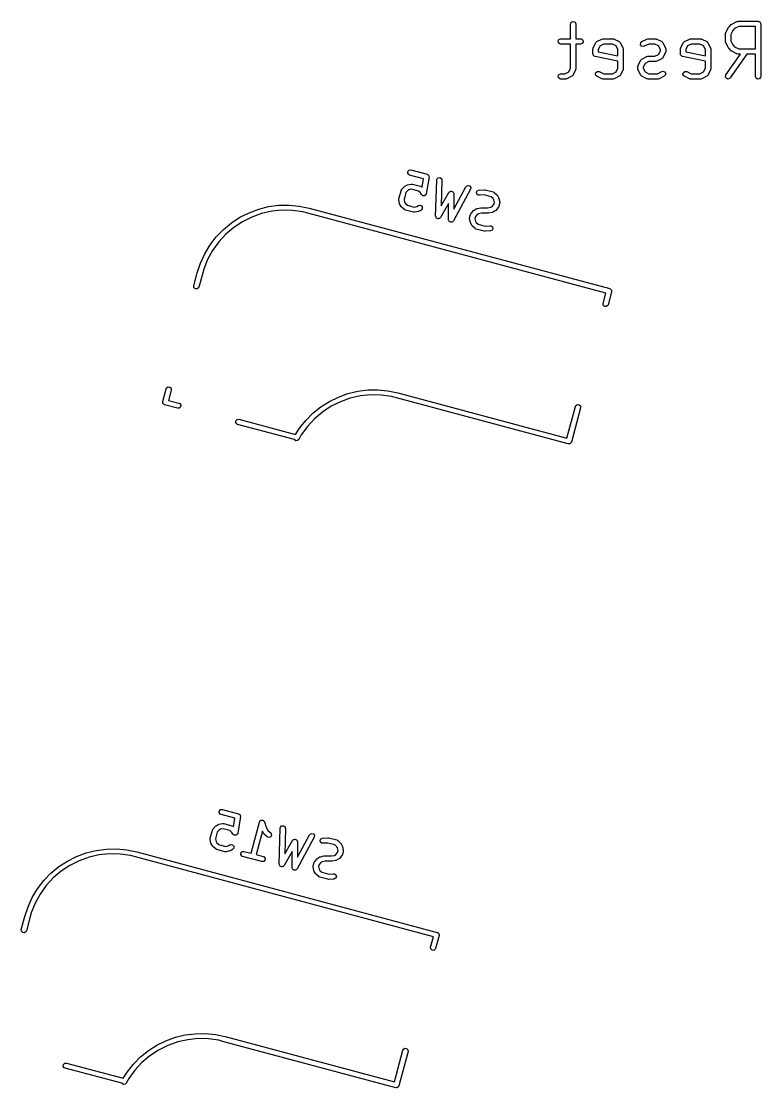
# Model space of a CAD drawing. Extents: x 46 to 264, y -122 to -26.
# Drawn here: x 127.94 to 149.07, y -70.63 to -40.15 of the extents above; entities that cross this region are included whole.
import ezdxf

# ---------------------------------------------------------------- set-up
doc = ezdxf.new("R2010")
doc.units = 0
doc.layers.add('BLACK', color=7, linetype='CONTINUOUS')

msp = doc.modelspace()

# ---------------------------------------------------------------- linework, layer by layer
at = {"layer": 'BLACK', "linetype": 'CONTINUOUS'}
for p, q in [((143.634, -40.2264), (143.639, -40.2008)), ((143.634, -40.6514), (143.634, -40.2264)), ((143.639, -40.2008), (143.672, -40.1615)), ((143.672, -40.1615), (143.722, -40.1526)), ((143.722, -40.1526), (143.767, -40.1782)), ((143.767, -40.1782), (143.784, -40.2264)), ((143.784, -40.2264), (143.784, -40.6514)), ((148.228, -40.2448), (148.246, -40.232)), ((148.246, -40.232), (148.247, -40.2308)), ((148.247, -40.2308), (148.39, -40.1593)), ((148.39, -40.1593), (148.415, -40.1519)), ((148.415, -40.1519), (148.419, -40.153)), ((148.419, -40.153), (148.423, -40.1514)), ((148.423, -40.1514), (148.995, -40.1514)), ((148.995, -40.1514), (149.005, -40.1531)), ((149.005, -40.1531), (149.008, -40.1526)), ((149.008, -40.1526), (149.011, -40.1542)), ((149.011, -40.1542), (149.021, -40.156)), ((149.021, -40.156), (149.035, -40.1685)), ((149.035, -40.1685), (149.052, -40.1782)), ((149.052, -40.1782), (149.055, -40.1846)), ((149.055, -40.1846), (149.06, -40.1889)), ((149.06, -40.1889), (149.063, -40.2081)), ((149.063, -40.2081), (149.07, -40.2264)), ((149.07, -40.2264), (149.07, -41.7264)), ((148.063, -40.5121), (148.067, -40.4865)), ((148.063, -40.7264), (148.063, -40.5121)), ((148.067, -40.4865), (148.07, -40.4831)), ((148.07, -40.4831), (148.071, -40.4786)), ((148.071, -40.4786), (148.142, -40.3357)), ((148.142, -40.3357), (148.155, -40.3177)), ((148.155, -40.3177), (148.156, -40.3163)), ((148.156, -40.3163), (148.228, -40.2448)), ((148.271, -40.4137), (148.213, -40.5298)), ((148.213, -40.5298), (148.213, -40.7087)), ((148.325, -40.3595), (148.271, -40.4137)), ((148.441, -40.3014), (148.325, -40.3595)), ((148.92, -40.3014), (148.441, -40.3014)), ((148.92, -40.9371), (148.92, -40.3014)), ((143.278, -40.7134), (143.304, -40.669)), ((143.287, -40.7639), (143.278, -40.7134)), ((143.326, -40.7969), (143.287, -40.7639)), ((143.304, -40.669), (143.352, -40.6514)), ((143.352, -40.8014), (143.326, -40.7969)), ((143.352, -40.6514), (143.634, -40.6514)), ((143.634, -40.8014), (143.352, -40.8014)), ((143.634, -41.4944), (143.634, -40.8014)), ((143.784, -40.6514), (143.923, -40.6514)), ((143.923, -40.8014), (143.784, -40.8014)), ((143.784, -40.8014), (143.784, -41.5121)), ((143.923, -40.6514), (143.949, -40.656)), ((143.972, -40.7839), (143.923, -40.8014)), ((143.949, -40.656), (143.988, -40.6889)), ((143.997, -40.7395), (143.972, -40.7839)), ((143.988, -40.6889), (143.997, -40.7395)), ((144.285, -40.9072), (144.356, -40.7643)), ((144.356, -40.7643), (144.372, -40.7434)), ((144.372, -40.7434), (144.382, -40.7389)), ((144.382, -40.7389), (144.39, -40.7308)), ((144.39, -40.7308), (144.533, -40.6593)), ((144.584, -40.8014), (144.479, -40.8538)), ((144.533, -40.6593), (144.558, -40.6519)), ((144.558, -40.6519), (144.562, -40.653)), ((144.562, -40.653), (144.566, -40.6514)), ((144.566, -40.6514), (144.852, -40.6514)), ((144.834, -40.8014), (144.584, -40.8014)), ((144.939, -40.8538), (144.834, -40.8014)), ((144.852, -40.6514), (144.878, -40.656)), ((144.878, -40.656), (144.881, -40.6588)), ((144.881, -40.6588), (144.886, -40.6593)), ((144.886, -40.6593), (145.028, -40.7308)), ((145.028, -40.7308), (145.049, -40.7463)), ((145.049, -40.7463), (145.054, -40.7566)), ((145.054, -40.7566), (145.062, -40.7643)), ((145.062, -40.7643), (145.133, -40.9072)), ((145.637, -40.8192), (145.64, -40.768)), ((145.668, -40.8604), (145.637, -40.8192)), ((145.64, -40.768), (145.676, -40.7308)), ((145.676, -40.7308), (145.818, -40.6593)), ((145.87, -40.8014), (145.743, -40.8649)), ((145.818, -40.6593), (145.843, -40.6519)), ((145.843, -40.6519), (145.848, -40.653)), ((145.848, -40.653), (145.852, -40.6514)), ((145.852, -40.6514), (146.066, -40.6514)), ((146.049, -40.8014), (145.87, -40.8014)), ((146.153, -40.8538), (146.049, -40.8014)), ((146.066, -40.6514), (146.092, -40.656)), ((146.092, -40.656), (146.095, -40.6588)), ((146.095, -40.6588), (146.1, -40.6593)), ((146.1, -40.6593), (146.243, -40.7308)), ((146.243, -40.7308), (146.264, -40.7463)), ((146.264, -40.7463), (146.268, -40.7566)), ((146.268, -40.7566), (146.276, -40.7643)), ((146.276, -40.7643), (146.348, -40.9072)), ((146.785, -40.9072), (146.856, -40.7643)), ((146.856, -40.7643), (146.872, -40.7434)), ((146.872, -40.7434), (146.882, -40.7389)), ((146.882, -40.7389), (146.89, -40.7308)), ((146.89, -40.7308), (147.033, -40.6593)), ((147.084, -40.8014), (146.979, -40.8538)), ((147.033, -40.6593), (147.058, -40.6519)), ((147.058, -40.6519), (147.062, -40.653)), ((147.062, -40.653), (147.066, -40.6514)), ((147.066, -40.6514), (147.352, -40.6514)), ((147.334, -40.8014), (147.084, -40.8014)), ((147.439, -40.8538), (147.334, -40.8014)), ((147.352, -40.6514), (147.378, -40.656)), ((147.378, -40.656), (147.381, -40.6588)), ((147.381, -40.6588), (147.386, -40.6593)), ((147.386, -40.6593), (147.528, -40.7308)), ((147.528, -40.7308), (147.549, -40.7463)), ((147.549, -40.7463), (147.554, -40.7566)), ((147.554, -40.7566), (147.562, -40.7643)), ((147.562, -40.7643), (147.633, -40.9072)), ((148.064, -40.7306), (148.063, -40.7264)), ((148.063, -40.735), (148.064, -40.7306)), ((148.071, -40.76), (148.063, -40.735)), ((148.142, -40.9028), (148.071, -40.76)), ((148.213, -40.7087), (148.271, -40.8249)), ((148.271, -40.8249), (148.325, -40.8791)), ((144.277, -40.9407), (144.282, -40.9151)), ((144.277, -41.0836), (144.277, -40.9407)), ((144.281, -41.0952), (144.277, -41.0836)), ((144.281, -41.1076), (144.281, -41.0952)), ((144.29, -41.1186), (144.281, -41.1076)), ((144.282, -40.9151), (144.284, -40.9116)), ((144.284, -40.9116), (144.285, -40.9072)), ((144.295, -41.1318), (144.29, -41.1186)), ((144.305, -41.138), (144.295, -41.1318)), ((144.313, -41.1476), (144.305, -41.138)), ((144.337, -41.1571), (144.313, -41.1476)), ((144.479, -40.8538), (144.427, -40.9584)), ((144.427, -40.9584), (144.427, -41.0221)), ((144.427, -41.0221), (144.991, -41.1349)), ((144.991, -40.9584), (144.939, -40.8538)), ((144.991, -41.1349), (144.991, -40.9584)), ((145.133, -40.9072), (145.141, -40.9321)), ((145.141, -40.9321), (145.14, -40.9365)), ((145.14, -40.9365), (145.141, -40.9407)), ((145.141, -40.9407), (145.141, -41.5121)), ((145.718, -40.8724), (145.668, -40.8604)), ((145.743, -40.8649), (145.718, -40.8724)), ((146.049, -41.1514), (146.153, -41.0991)), ((146.206, -40.9584), (146.153, -40.8538)), ((146.153, -41.0991), (146.206, -40.9944)), ((146.206, -40.9944), (146.206, -40.9584)), ((146.348, -41.0457), (146.276, -41.1885)), ((146.348, -40.9072), (146.355, -40.9321)), ((146.351, -41.0378), (146.348, -41.0412)), ((146.348, -41.0412), (146.348, -41.0457)), ((146.356, -41.0121), (146.351, -41.0378)), ((146.355, -40.9321), (146.354, -40.9365)), ((146.354, -40.9365), (146.356, -40.9407)), ((146.356, -40.9407), (146.356, -41.0121)), ((146.777, -40.9407), (146.782, -40.9151)), ((146.777, -41.0836), (146.777, -40.9407)), ((146.781, -41.0952), (146.777, -41.0836)), ((146.781, -41.1076), (146.781, -41.0952)), ((146.79, -41.1186), (146.781, -41.1076)), ((146.782, -40.9151), (146.784, -40.9116)), ((146.784, -40.9116), (146.785, -40.9072)), ((146.795, -41.1318), (146.79, -41.1186)), ((146.805, -41.138), (146.795, -41.1318)), ((146.813, -41.1476), (146.805, -41.138)), ((146.837, -41.1571), (146.813, -41.1476)), ((146.979, -40.8538), (146.927, -40.9584)), ((146.927, -40.9584), (146.927, -41.0221)), ((146.927, -41.0221), (147.491, -41.1349)), ((147.491, -40.9584), (147.439, -40.8538)), ((147.491, -41.1349), (147.491, -40.9584)), ((147.633, -40.9072), (147.641, -40.9321)), ((147.641, -40.9321), (147.64, -40.9365)), ((147.64, -40.9365), (147.641, -40.9407)), ((147.641, -40.9407), (147.641, -41.5121)), ((148.076, -41.6834), (148.494, -41.0871)), ((148.143, -40.904), (148.142, -40.9028)), ((148.156, -40.9223), (148.143, -40.904)), ((148.228, -40.9937), (148.156, -40.9223)), ((148.677, -41.0871), (148.199, -41.7694)), ((148.229, -40.9944), (148.228, -40.9937)), ((148.247, -41.0078), (148.229, -40.9944)), ((148.39, -41.0792), (148.247, -41.0078)), ((148.325, -40.8791), (148.441, -40.9371)), ((148.394, -41.0797), (148.39, -41.0792)), ((148.398, -41.0826), (148.394, -41.0797)), ((148.423, -41.0871), (148.398, -41.0826)), ((148.494, -41.0871), (148.423, -41.0871)), ((148.441, -40.9371), (148.92, -40.9371)), ((148.92, -41.0871), (148.677, -41.0871)), ((148.92, -41.7264), (148.92, -41.0871)), ((144.991, -41.2879), (144.337, -41.1571)), ((144.991, -41.4944), (144.991, -41.2879)), ((145.563, -41.4407), (145.567, -41.4151)), ((145.563, -41.5121), (145.563, -41.4407)), ((145.567, -41.4151), (145.57, -41.4116)), ((145.57, -41.4116), (145.571, -41.4072)), ((145.571, -41.4072), (145.642, -41.2643)), ((145.642, -41.2643), (145.658, -41.2434)), ((145.658, -41.2434), (145.668, -41.2389)), ((145.668, -41.2389), (145.676, -41.2308)), ((145.676, -41.2308), (145.818, -41.1593)), ((145.765, -41.3538), (145.713, -41.4584)), ((145.87, -41.3014), (145.765, -41.3538)), ((145.818, -41.1593), (145.843, -41.1519)), ((145.843, -41.1519), (145.848, -41.153)), ((145.848, -41.153), (145.852, -41.1514)), ((145.852, -41.1514), (146.049, -41.1514)), ((146.066, -41.3014), (145.87, -41.3014)), ((146.07, -41.2999), (146.066, -41.3014)), ((146.075, -41.3009), (146.07, -41.2999)), ((146.1, -41.2935), (146.075, -41.3009)), ((146.243, -41.2221), (146.1, -41.2935)), ((146.25, -41.2139), (146.243, -41.2221)), ((146.261, -41.2095), (146.25, -41.2139)), ((146.276, -41.1885), (146.261, -41.2095)), ((147.491, -41.2879), (146.837, -41.1571)), ((147.491, -41.4944), (147.491, -41.2879)), ((143.278, -41.7134), (143.304, -41.669)), ((143.287, -41.7639), (143.278, -41.7134)), ((143.304, -41.669), (143.352, -41.6514)), ((143.352, -41.6514), (143.477, -41.6514)), ((143.477, -41.6514), (143.582, -41.5991)), ((143.671, -41.7221), (143.528, -41.7935)), ((143.582, -41.5991), (143.634, -41.4944)), ((143.679, -41.7139), (143.671, -41.7221)), ((143.689, -41.7095), (143.679, -41.7139)), ((143.705, -41.6885), (143.689, -41.7095)), ((143.776, -41.5457), (143.705, -41.6885)), ((143.777, -41.5412), (143.776, -41.5457)), ((143.78, -41.5378), (143.777, -41.5412)), ((143.784, -41.5121), (143.78, -41.5378)), ((144.349, -41.6595), (144.363, -41.6103)), ((144.369, -41.7066), (144.349, -41.6595)), ((144.363, -41.6103), (144.406, -41.5821)), ((144.39, -41.7221), (144.369, -41.7066)), ((144.533, -41.7935), (144.39, -41.7221)), ((144.406, -41.5821), (144.457, -41.5879)), ((144.457, -41.5879), (144.584, -41.6514)), ((144.584, -41.6514), (144.834, -41.6514)), ((144.834, -41.6514), (144.939, -41.5991)), ((145.028, -41.7221), (144.886, -41.7935)), ((144.939, -41.5991), (144.991, -41.4944)), ((145.036, -41.7139), (145.028, -41.7221)), ((145.046, -41.7095), (145.036, -41.7139)), ((145.062, -41.6885), (145.046, -41.7095)), ((145.133, -41.5457), (145.062, -41.6885)), ((145.134, -41.5412), (145.133, -41.5457)), ((145.137, -41.5378), (145.134, -41.5412)), ((145.141, -41.5121), (145.137, -41.5378)), ((145.564, -41.5164), (145.563, -41.5121)), ((145.563, -41.5207), (145.564, -41.5164)), ((145.571, -41.5457), (145.563, -41.5207)), ((145.642, -41.6885), (145.571, -41.5457)), ((145.65, -41.6963), (145.642, -41.6885)), ((145.655, -41.7066), (145.65, -41.6963)), ((145.676, -41.7221), (145.655, -41.7066)), ((145.818, -41.7935), (145.676, -41.7221)), ((145.713, -41.4584), (145.713, -41.4944)), ((145.713, -41.4944), (145.765, -41.5991)), ((145.765, -41.5991), (145.87, -41.6514)), ((145.87, -41.6514), (146.12, -41.6514)), ((146.12, -41.6514), (146.247, -41.5879)), ((146.314, -41.7221), (146.171, -41.7935)), ((146.247, -41.5879), (146.272, -41.5805)), ((146.272, -41.5805), (146.322, -41.5924)), ((146.349, -41.6848), (146.314, -41.7221)), ((146.322, -41.5924), (146.352, -41.6336)), ((146.352, -41.6336), (146.349, -41.6848)), ((146.849, -41.6595), (146.863, -41.6103)), ((146.869, -41.7066), (146.849, -41.6595)), ((146.863, -41.6103), (146.906, -41.5821)), ((146.89, -41.7221), (146.869, -41.7066)), ((147.033, -41.7935), (146.89, -41.7221)), ((146.906, -41.5821), (146.957, -41.5879)), ((146.957, -41.5879), (147.084, -41.6514)), ((147.084, -41.6514), (147.334, -41.6514)), ((147.334, -41.6514), (147.439, -41.5991)), ((147.528, -41.7221), (147.386, -41.7935)), ((147.439, -41.5991), (147.491, -41.4944)), ((147.536, -41.7139), (147.528, -41.7221)), ((147.546, -41.7095), (147.536, -41.7139)), ((147.562, -41.6885), (147.546, -41.7095)), ((147.633, -41.5457), (147.562, -41.6885)), ((147.634, -41.5412), (147.633, -41.5457)), ((147.637, -41.5378), (147.634, -41.5412)), ((147.641, -41.5121), (147.637, -41.5378)), ((148.063, -41.733), (148.076, -41.6834)), ((148.085, -41.7795), (148.063, -41.733)), ((148.937, -41.7746), (148.92, -41.7264)), ((149.065, -41.7521), (149.032, -41.7914)), ((149.07, -41.7264), (149.065, -41.7521)), ((143.326, -41.7969), (143.287, -41.7639)), ((143.352, -41.8014), (143.326, -41.7969)), ((143.495, -41.8014), (143.352, -41.8014)), ((143.499, -41.7999), (143.495, -41.8014)), ((143.503, -41.8009), (143.499, -41.7999)), ((143.528, -41.7935), (143.503, -41.8009)), ((144.537, -41.794), (144.533, -41.7935)), ((144.541, -41.7969), (144.537, -41.794)), ((144.566, -41.8014), (144.541, -41.7969)), ((144.852, -41.8014), (144.566, -41.8014)), ((144.856, -41.7999), (144.852, -41.8014)), ((144.861, -41.8009), (144.856, -41.7999)), ((144.886, -41.7935), (144.861, -41.8009)), ((145.823, -41.794), (145.818, -41.7935)), ((145.826, -41.7969), (145.823, -41.794)), ((145.852, -41.8014), (145.826, -41.7969)), ((146.138, -41.8014), (145.852, -41.8014)), ((146.142, -41.7999), (146.138, -41.8014)), ((146.146, -41.8009), (146.142, -41.7999)), ((146.171, -41.7935), (146.146, -41.8009)), ((147.037, -41.794), (147.033, -41.7935)), ((147.041, -41.7969), (147.037, -41.794)), ((147.066, -41.8014), (147.041, -41.7969)), ((147.352, -41.8014), (147.066, -41.8014)), ((147.356, -41.7999), (147.352, -41.8014)), ((147.361, -41.8009), (147.356, -41.7999)), ((147.386, -41.7935), (147.361, -41.8009)), ((148.131, -41.8011), (148.085, -41.7795)), ((148.181, -41.7879), (148.131, -41.8011)), ((148.199, -41.7694), (148.181, -41.7879)), ((148.982, -41.8003), (148.937, -41.7746)), ((149.032, -41.7914), (148.982, -41.8003)), ((138.983, -44.4911), (138.988, -44.44)), ((139.013, -44.5331), (138.983, -44.4911)), ((138.988, -44.44), (139.024, -44.4037)), ((139.024, -44.4037), (139.075, -44.3992)), ((139.075, -44.3992), (139.535, -44.5225)), ((138.976, -44.8245), (139.08, -44.8032)), ((139.036, -44.5441), (139.013, -44.5331)), ((139.431, -44.6498), (139.036, -44.5441)), ((139.08, -44.8032), (139.106, -44.8025)), ((139.106, -44.8025), (139.11, -44.8046)), ((139.11, -44.8046), (139.115, -44.8042)), ((139.115, -44.8042), (139.345, -44.8658)), ((139.391, -44.896), (139.431, -44.6498)), ((139.59, -44.607), (139.513, -45.0793)), ((139.535, -44.5225), (139.539, -44.5242)), ((139.539, -44.5242), (139.541, -44.5241)), ((139.541, -44.5241), (139.543, -44.5261)), ((139.543, -44.5261), (139.559, -44.5335)), ((139.559, -44.5335), (139.568, -44.5466)), ((139.568, -44.5466), (139.58, -44.5566)), ((139.58, -44.5566), (139.582, -44.5669)), ((139.582, -44.5669), (139.588, -44.5755)), ((139.588, -44.5755), (139.587, -44.5914)), ((139.587, -44.5914), (139.59, -44.607)), ((139.78, -45.719), (139.809, -44.6914)), ((139.809, -44.6914), (139.814, -44.6659)), ((139.814, -44.6659), (139.848, -44.6276)), ((139.848, -44.6276), (139.899, -44.6201)), ((139.899, -44.6201), (139.943, -44.647)), ((139.959, -44.6956), (139.938, -45.4261)), ((139.943, -44.647), (139.959, -44.6956)), ((138.728, -45.2219), (138.79, -44.9919)), ((138.79, -44.9919), (138.801, -44.9683)), ((138.801, -44.9683), (138.804, -44.9657)), ((138.804, -44.9657), (138.806, -44.9616)), ((138.806, -44.9616), (138.877, -44.8819)), ((138.877, -44.8819), (138.894, -44.868)), ((138.93, -45.0478), (138.877, -45.2436)), ((138.894, -44.868), (138.895, -44.8667)), ((138.895, -44.8667), (138.953, -44.833)), ((138.981, -44.9905), (138.93, -45.0478)), ((138.953, -44.833), (138.975, -44.8254)), ((138.975, -44.8254), (138.976, -44.8245)), ((139.018, -44.969), (138.981, -44.9905)), ((139.093, -44.9537), (139.018, -44.969)), ((139.289, -45.0061), (139.093, -44.9537)), ((139.346, -45.0569), (139.289, -45.0061)), ((139.345, -44.8658), (139.368, -44.8768)), ((139.374, -45.1047), (139.346, -45.0569)), ((139.368, -44.8768), (139.371, -44.8805)), ((139.371, -44.8805), (139.375, -44.8821)), ((139.374, -45.105), (139.374, -45.1047)), ((139.374, -45.1055), (139.374, -45.105)), ((139.394, -45.1215), (139.374, -45.1055)), ((139.375, -44.8821), (139.391, -44.896)), ((139.504, -45.1047), (139.484, -45.1209)), ((139.513, -45.0793), (139.504, -45.1039)), ((139.504, -45.1039), (139.504, -45.1042)), ((139.504, -45.1042), (139.504, -45.1047)), ((139.938, -45.4261), (140.159, -45.043)), ((140.159, -45.043), (140.176, -45.023)), ((140.176, -45.023), (140.182, -45.0207)), ((140.182, -45.0207), (140.186, -45.0154)), ((140.186, -45.0154), (140.206, -45.0121)), ((140.206, -45.0121), (140.224, -45.0054)), ((140.224, -45.0054), (140.23, -45.0078)), ((140.23, -45.0078), (140.237, -45.0066)), ((140.237, -45.0066), (140.254, -45.0163)), ((140.254, -45.0163), (140.272, -45.0229)), ((140.272, -45.0229), (140.275, -45.0289)), ((140.275, -45.0289), (140.281, -45.0323)), ((140.281, -45.0323), (140.288, -45.0505)), ((140.288, -45.0505), (140.298, -45.0673)), ((140.778, -44.951), (140.289, -45.8553)), ((140.298, -45.0673), (140.297, -45.0741)), ((140.297, -45.0741), (140.299, -45.0805)), ((140.298, -45.5225), (140.646, -44.8797)), ((140.299, -45.0805), (140.298, -45.5225)), ((140.646, -44.8797), (140.662, -44.8593)), ((140.662, -44.8593), (140.71, -44.8404)), ((140.71, -44.8404), (140.758, -44.8566)), ((140.758, -44.8566), (140.785, -44.9003)), ((140.785, -44.9003), (140.778, -44.951)), ((140.947, -45.0391), (140.97, -44.9932)), ((140.959, -45.089), (140.947, -45.0391)), ((141, -45.1195), (140.959, -45.089)), ((140.97, -44.9932), (141.017, -44.9728)), ((141.017, -44.9728), (141.167, -44.9638)), ((141.167, -44.9638), (141.19, -44.9663)), ((141.19, -44.9663), (141.191, -44.9662)), ((141.191, -44.9662), (141.421, -45.0278)), ((141.421, -45.0278), (141.445, -45.0388)), ((141.445, -45.0388), (141.447, -45.0425)), ((141.447, -45.0425), (141.451, -45.0441)), ((141.451, -45.0441), (141.531, -45.1148)), ((135.006, -45.4482), (135.297, -45.4099)), ((135.297, -45.4099), (135.59, -45.4045)), ((135.59, -45.4045), (135.882, -45.4318)), ((138.726, -45.2303), (138.728, -45.2264)), ((138.727, -45.2563), (138.726, -45.2303)), ((138.748, -45.3607), (138.727, -45.2563)), ((138.728, -45.2264), (138.728, -45.2219)), ((138.749, -45.3621), (138.748, -45.3607)), ((138.757, -45.3831), (138.749, -45.3621)), ((138.79, -45.4414), (138.757, -45.3831)), ((138.877, -45.2436), (138.893, -45.3187)), ((138.893, -45.3187), (138.914, -45.3559)), ((138.914, -45.3559), (138.972, -45.4067)), ((138.972, -45.4067), (139.167, -45.4592)), ((139.29, -45.4162), (139.315, -45.4073)), ((139.315, -45.4073), (139.365, -45.4162)), ((139.413, -45.1377), (139.394, -45.1215)), ((139.414, -45.138), (139.413, -45.1377)), ((139.413, -45.1377), (139.413, -45.1377)), ((139.439, -45.1377), (139.414, -45.138)), ((139.464, -45.1377), (139.439, -45.1377)), ((139.465, -45.1374), (139.464, -45.1377)), ((139.484, -45.1209), (139.465, -45.1374)), ((139.465, -45.1374), (139.465, -45.1374)), ((140.149, -45.3616), (139.92, -45.7585)), ((140.148, -45.8196), (140.149, -45.3616)), ((141.026, -45.1225), (141, -45.1195)), ((141.164, -45.1142), (141.026, -45.1225)), ((141.365, -45.1681), (141.164, -45.1142)), ((141.423, -45.2189), (141.365, -45.1681)), ((141.393, -45.4463), (141.444, -45.389)), ((141.444, -45.2562), (141.423, -45.2189)), ((141.459, -45.3312), (141.444, -45.2562)), ((141.444, -45.389), (141.459, -45.3312)), ((141.531, -45.1148), (141.545, -45.1323)), ((141.545, -45.1323), (141.546, -45.1334)), ((141.546, -45.1334), (141.58, -45.1917)), ((141.58, -45.1917), (141.588, -45.2128)), ((141.609, -45.3529), (141.584, -45.4449)), ((141.588, -45.2128), (141.589, -45.2142)), ((141.589, -45.2142), (141.61, -45.3185)), ((141.611, -45.3445), (141.608, -45.3485)), ((141.608, -45.3485), (141.609, -45.3529)), ((141.61, -45.3185), (141.611, -45.3445)), ((134.185, -45.753), (134.447, -45.6208)), ((134.447, -45.6208), (134.722, -45.5188)), ((134.805, -45.6456), (134.524, -45.7457)), ((134.722, -45.5188), (135.006, -45.4482)), ((135.096, -45.5801), (134.805, -45.6456)), ((135.393, -45.5501), (135.096, -45.5801)), ((135.691, -45.5561), (135.393, -45.5501)), ((135.986, -45.598), (135.691, -45.5561)), ((135.882, -45.4318), (136.169, -45.4917)), ((136.13, -45.6366), (135.986, -45.598)), ((144.645, -47.9181), (136.13, -45.6366)), ((136.13, -45.6366), (136.13, -45.6366)), ((136.13, -45.6366), (136.13, -45.6366)), ((136.13, -45.6366), (136.13, -45.6366)), ((136.169, -45.4917), (136.169, -45.4917)), ((136.169, -45.4917), (136.169, -45.4917)), ((136.169, -45.4917), (144.756, -47.7926)), ((138.792, -45.4425), (138.79, -45.4414)), ((138.806, -45.4601), (138.792, -45.4425)), ((138.885, -45.5307), (138.806, -45.4601)), ((138.889, -45.5324), (138.885, -45.5307)), ((138.892, -45.536), (138.889, -45.5324)), ((138.916, -45.547), (138.892, -45.536)), ((139.146, -45.6087), (138.916, -45.547)), ((139.15, -45.6083), (139.146, -45.6087)), ((139.154, -45.6104), (139.15, -45.6083)), ((139.18, -45.6097), (139.154, -45.6104)), ((139.167, -45.4592), (139.242, -45.4438)), ((139.284, -45.5883), (139.18, -45.6097)), ((139.242, -45.4438), (139.29, -45.4162)), ((139.286, -45.5875), (139.284, -45.5883)), ((139.307, -45.5798), (139.286, -45.5875)), ((139.365, -45.5461), (139.307, -45.5798)), ((139.365, -45.4162), (139.398, -45.4555)), ((139.398, -45.5069), (139.365, -45.5461)), ((139.398, -45.4555), (139.398, -45.5069)), ((139.782, -45.7264), (139.78, -45.719)), ((140.752, -45.7642), (140.776, -45.6722)), ((140.776, -45.6722), (140.787, -45.6486)), ((140.787, -45.6486), (140.791, -45.646)), ((140.791, -45.646), (140.793, -45.6418)), ((140.793, -45.6418), (140.863, -45.5622)), ((140.863, -45.5622), (140.881, -45.5482)), ((140.881, -45.5482), (140.882, -45.547)), ((140.882, -45.547), (140.94, -45.5133)), ((140.968, -45.6708), (140.917, -45.7281)), ((140.94, -45.5133), (140.961, -45.5056)), ((140.961, -45.5056), (140.963, -45.5048)), ((140.963, -45.5048), (141.067, -45.4834)), ((141.005, -45.6493), (140.968, -45.6708)), ((141.089, -45.632), (141.005, -45.6493)), ((141.067, -45.4834), (141.08, -45.4831)), ((141.08, -45.4831), (141.083, -45.4819)), ((141.083, -45.4819), (141.271, -45.4851)), ((141.277, -45.6352), (141.089, -45.632)), ((141.271, -45.4851), (141.356, -45.4678)), ((141.281, -45.634), (141.277, -45.6352)), ((141.293, -45.6337), (141.281, -45.634)), ((141.398, -45.6123), (141.293, -45.6337)), ((141.356, -45.4678), (141.393, -45.4463)), ((141.399, -45.6115), (141.398, -45.6123)), ((141.42, -45.6038), (141.399, -45.6115)), ((141.479, -45.5702), (141.42, -45.6038)), ((141.48, -45.5689), (141.479, -45.5702)), ((141.497, -45.555), (141.48, -45.5689)), ((141.568, -45.4753), (141.497, -45.555)), ((141.57, -45.4711), (141.568, -45.4753)), ((141.573, -45.4686), (141.57, -45.4711)), ((141.584, -45.4449), (141.573, -45.4686)), ((133.714, -46.1007), (133.94, -45.9136)), ((133.94, -45.9136), (134.185, -45.753)), ((134.258, -45.879), (134.009, -46.0434)), ((134.524, -45.7457), (134.258, -45.879)), ((139.781, -45.7342), (139.782, -45.7264)), ((139.79, -45.7502), (139.781, -45.7342)), ((139.796, -45.7677), (139.79, -45.7502)), ((139.803, -45.7718), (139.796, -45.7677)), ((139.807, -45.7786), (139.803, -45.7718)), ((139.824, -45.7849), (139.807, -45.7786)), ((139.84, -45.7946), (139.824, -45.7849)), ((139.848, -45.7934), (139.84, -45.7946)), ((139.855, -45.7961), (139.848, -45.7934)), ((139.872, -45.7898), (139.855, -45.7961)), ((139.891, -45.7871), (139.872, -45.7898)), ((139.896, -45.7812), (139.891, -45.7871)), ((139.903, -45.7785), (139.896, -45.7812)), ((139.92, -45.7585), (139.903, -45.7785)), ((140.151, -45.827), (140.148, -45.8196)), ((140.149, -45.8348), (140.151, -45.827)), ((140.159, -45.8505), (140.149, -45.8348)), ((140.165, -45.8678), (140.159, -45.8505)), ((140.172, -45.8718), (140.165, -45.8678)), ((140.176, -45.8785), (140.172, -45.8718)), ((140.194, -45.8843), (140.176, -45.8785)), ((140.21, -45.8935), (140.194, -45.8843)), ((140.218, -45.8922), (140.21, -45.8935)), ((140.225, -45.8947), (140.218, -45.8922)), ((140.242, -45.8879), (140.225, -45.8947)), ((140.26, -45.8847), (140.242, -45.8879)), ((140.265, -45.8787), (140.26, -45.8847)), ((140.273, -45.8758), (140.265, -45.8787)), ((140.289, -45.8553), (140.273, -45.8758)), ((140.75, -45.7726), (140.752, -45.7687)), ((140.751, -45.7986), (140.75, -45.7726)), ((140.772, -45.9029), (140.751, -45.7986)), ((140.752, -45.7687), (140.752, -45.7642)), ((140.773, -45.9043), (140.772, -45.9029)), ((140.781, -45.9254), (140.773, -45.9043)), ((140.814, -45.9837), (140.781, -45.9254)), ((140.816, -45.9848), (140.814, -45.9837)), ((140.829, -46.0023), (140.816, -45.9848)), ((140.909, -46.073), (140.829, -46.0023)), ((140.917, -45.7281), (140.901, -45.7859)), ((140.901, -45.7859), (140.917, -45.861)), ((140.917, -45.861), (140.938, -45.8982)), ((140.938, -45.8982), (140.995, -45.949)), ((140.995, -45.949), (141.197, -46.0029)), ((141.197, -46.0029), (141.335, -45.9946)), ((141.335, -45.9946), (141.361, -45.9976)), ((141.361, -45.9976), (141.402, -46.0282)), ((133.332, -46.5445), (133.51, -46.3119)), ((133.51, -46.3119), (133.714, -46.1007)), ((133.782, -46.2366), (133.58, -46.4558)), ((134.009, -46.0434), (133.782, -46.2366)), ((140.913, -46.0746), (140.909, -46.073)), ((140.916, -46.0783), (140.913, -46.0746)), ((140.939, -46.0893), (140.916, -46.0783)), ((141.169, -46.1509), (140.939, -46.0893)), ((141.171, -46.1508), (141.169, -46.1509)), ((141.193, -46.1534), (141.171, -46.1508)), ((141.344, -46.1443), (141.193, -46.1534)), ((141.391, -46.1239), (141.344, -46.1443)), ((141.414, -46.0781), (141.391, -46.1239)), ((141.402, -46.0282), (141.414, -46.0781)), ((133.18, -46.7957), (133.332, -46.5445)), ((133.58, -46.4558), (133.405, -46.6977)), ((133.058, -47.0622), (133.18, -46.7957)), ((133.405, -46.6977), (133.261, -46.959)), ((132.967, -47.3408), (133.058, -47.0622)), ((133.15, -47.2356), (133.111, -47.3796)), ((133.261, -46.959), (133.15, -47.2356)), ((132.868, -47.7088), (132.967, -47.3408)), ((132.967, -47.3408), (132.967, -47.3408)), ((133.111, -47.3796), (133.013, -47.7476)), ((133.111, -47.3796), (133.111, -47.3796)), ((133.111, -47.3796), (133.111, -47.3796)), ((132.872, -47.7599), (132.868, -47.7088)), ((132.909, -47.7962), (132.872, -47.7599)), ((132.96, -47.8007), (132.909, -47.7962)), ((133.002, -47.7712), (132.96, -47.8007)), ((133.013, -47.7476), (133.002, -47.7712)), ((144.756, -47.7926), (144.765, -47.7968)), ((144.765, -47.7968), (144.769, -47.7971)), ((144.769, -47.7971), (144.771, -47.7994)), ((144.771, -47.7994), (144.78, -47.8036)), ((144.78, -47.8036), (144.791, -47.8196)), ((144.791, -47.8196), (144.805, -47.8334)), ((144.805, -47.8334), (144.805, -47.8401)), ((144.805, -47.8401), (144.809, -47.8456)), ((144.809, -47.8456), (144.808, -47.8651)), ((144.566, -48.2137), (144.645, -47.9181)), ((144.809, -47.8845), (144.711, -48.2525)), ((144.808, -47.8651), (144.809, -47.8845)), ((144.57, -48.2648), (144.566, -48.2137)), ((144.607, -48.301), (144.57, -48.2648)), ((144.658, -48.3055), (144.607, -48.301)), ((144.7, -48.2761), (144.658, -48.3055)), ((144.711, -48.2525), (144.7, -48.2761)), ((131.98, -51.021), (132.079, -50.653)), ((132.079, -50.653), (132.09, -50.6293)), ((132.09, -50.6293), (132.132, -50.5999)), ((132.132, -50.5999), (132.183, -50.6044)), ((132.224, -50.6918), (132.145, -50.9874)), ((132.183, -50.6044), (132.219, -50.6407)), ((132.219, -50.6407), (132.224, -50.6918)), ((136.742, -51.017), (137.001, -50.8898)), ((137.001, -50.8898), (137.273, -50.7919)), ((137.273, -50.7919), (137.554, -50.7245)), ((137.629, -50.8592), (137.338, -50.9243)), ((137.554, -50.7245), (137.84, -50.6885)), ((137.925, -50.8296), (137.629, -50.8592)), ((137.84, -50.6885), (138.129, -50.6844)), ((138.222, -50.8358), (137.925, -50.8296)), ((138.129, -50.6844), (138.416, -50.7121)), ((138.517, -50.8777), (138.222, -50.8358)), ((138.416, -50.7121), (138.699, -50.7713)), ((138.66, -50.9161), (138.517, -50.8777)), ((138.699, -50.7713), (138.699, -50.7714)), ((138.699, -50.7714), (138.699, -50.7714)), ((138.699, -50.7714), (143.533, -52.0667)), ((131.982, -51.0404), (131.98, -51.021)), ((131.98, -51.0598), (131.982, -51.0404)), ((131.984, -51.0653), (131.98, -51.0598)), ((131.985, -51.0721), (131.984, -51.0653)), ((131.999, -51.0859), (131.985, -51.0721)), ((132.01, -51.1018), (131.999, -51.0859)), ((132.019, -51.106), (132.01, -51.1018)), ((132.021, -51.1084), (132.019, -51.106)), ((132.024, -51.1086), (132.021, -51.1084)), ((132.033, -51.1128), (132.024, -51.1086)), ((132.401, -51.2114), (132.033, -51.1128)), ((132.145, -50.9874), (132.44, -51.0665)), ((132.453, -51.207), (132.401, -51.2114)), ((132.44, -51.0665), (132.464, -51.0776)), ((132.489, -51.1707), (132.453, -51.207)), ((132.464, -51.0776), (132.493, -51.1196)), ((132.493, -51.1196), (132.489, -51.1707)), ((136.273, -51.3531), (136.498, -51.1721)), ((136.498, -51.1721), (136.742, -51.017)), ((136.792, -51.1561), (136.543, -51.3196)), ((137.058, -51.0237), (136.792, -51.1561)), ((137.338, -50.9243), (137.058, -51.0237)), ((138.66, -50.9162), (138.66, -50.9161)), ((143.567, -52.231), (138.66, -50.9162)), ((138.66, -50.9162), (138.66, -50.9162)), ((138.66, -50.9162), (138.66, -50.9162)), ((143.533, -52.0667), (143.777, -51.1578)), ((143.922, -51.1966), (143.659, -52.178)), ((143.777, -51.1578), (143.788, -51.1342)), ((143.788, -51.1342), (143.83, -51.1048)), ((143.83, -51.1048), (143.881, -51.1092)), ((143.881, -51.1092), (143.917, -51.1455)), ((143.917, -51.1455), (143.922, -51.1966)), ((136.07, -51.5578), (136.273, -51.3531)), ((136.316, -51.5118), (136.114, -51.7299)), ((136.543, -51.3196), (136.316, -51.5118)), ((134.066, -51.6186), (134.07, -51.5675)), ((134.095, -51.6606), (134.066, -51.6186)), ((134.07, -51.5675), (134.107, -51.5312)), ((134.119, -51.6716), (134.095, -51.6606)), ((134.107, -51.5312), (134.158, -51.5267)), ((135.742, -52.1066), (134.119, -51.6716)), ((134.158, -51.5267), (135.778, -51.9609)), ((135.778, -51.9609), (135.89, -51.7837)), ((135.89, -51.7837), (136.07, -51.5578)), ((136.114, -51.7299), (135.939, -51.9708)), ((135.747, -52.1155), (135.742, -52.1066)), ((135.787, -52.138), (135.747, -52.1155)), ((135.867, -52.1008), (135.833, -52.1324)), ((135.939, -51.9708), (135.867, -52.1008)), ((135.867, -52.1008), (135.867, -52.1008)), ((135.833, -52.1324), (135.787, -52.138)), ((143.586, -52.2293), (143.567, -52.231)), ((143.606, -52.231), (143.586, -52.2293)), ((143.611, -52.2272), (143.606, -52.231)), ((143.618, -52.2266), (143.611, -52.2272)), ((143.632, -52.2128), (143.618, -52.2266)), ((143.648, -52.2016), (143.632, -52.2128)), ((143.652, -52.1927), (143.648, -52.2016)), ((143.654, -52.1903), (143.652, -52.1927)), ((143.655, -52.187), (143.654, -52.1903)), ((143.659, -52.178), (143.655, -52.187)), ((133.593, -62.7687), (133.597, -62.7176)), ((133.622, -62.8108), (133.593, -62.7687)), ((133.597, -62.7176), (133.634, -62.6814)), ((133.634, -62.6814), (133.685, -62.6769)), ((133.685, -62.6769), (134.145, -62.8001)), ((133.585, -63.1021), (133.69, -63.0808)), ((133.646, -62.8218), (133.622, -62.8108)), ((134.04, -62.9275), (133.646, -62.8218)), ((133.69, -63.0808), (133.716, -63.0801)), ((133.716, -63.0801), (133.72, -63.0822)), ((133.72, -63.0822), (133.724, -63.0818)), ((133.724, -63.0818), (133.954, -63.1435)), ((134, -63.1736), (134.04, -62.9275)), ((134.199, -62.8847), (134.122, -63.357)), ((134.145, -62.8001), (134.148, -62.8018)), ((134.148, -62.8018), (134.15, -62.8018)), ((134.15, -62.8018), (134.153, -62.8038)), ((134.153, -62.8038), (134.168, -62.8111)), ((134.168, -62.8111), (134.178, -62.8242)), ((134.178, -62.8242), (134.19, -62.8343)), ((134.19, -62.8343), (134.192, -62.8446)), ((134.192, -62.8446), (134.198, -62.8532)), ((134.198, -62.8532), (134.196, -62.869)), ((134.196, -62.869), (134.199, -62.8847)), ((134.503, -63.9315), (134.743, -63.038)), ((134.743, -63.038), (134.754, -63.0144)), ((134.754, -63.0144), (134.757, -63.012)), ((134.757, -63.012), (134.759, -63.0079)), ((134.759, -63.0079), (134.778, -62.9975)), ((134.778, -62.9975), (134.796, -62.985)), ((134.796, -62.985), (134.8, -62.9854)), ((134.8, -62.9854), (134.804, -62.9833)), ((134.804, -62.9833), (134.825, -62.9876)), ((134.825, -62.9876), (134.847, -62.9895)), ((134.847, -62.9895), (134.85, -62.9925)), ((134.85, -62.9925), (134.854, -62.9934)), ((134.854, -62.9934), (134.868, -63.0104)), ((134.868, -63.0104), (134.883, -63.0258)), ((134.883, -63.0258), (134.884, -63.03)), ((134.884, -63.03), (134.886, -63.0334)), ((134.886, -63.0334), (134.939, -63.189)), ((133.337, -63.4995), (133.399, -63.2696)), ((133.399, -63.2696), (133.41, -63.2459)), ((133.41, -63.2459), (133.414, -63.2434)), ((133.414, -63.2434), (133.415, -63.2392)), ((133.415, -63.2392), (133.486, -63.1595)), ((133.486, -63.1595), (133.504, -63.1456)), ((133.539, -63.3255), (133.487, -63.5213)), ((133.504, -63.1456), (133.505, -63.1443)), ((133.505, -63.1443), (133.563, -63.1107)), ((133.59, -63.2682), (133.539, -63.3255)), ((133.563, -63.1107), (133.584, -63.103)), ((133.584, -63.103), (133.585, -63.1021)), ((133.627, -63.2467), (133.59, -63.2682)), ((133.702, -63.2313), (133.627, -63.2467)), ((133.898, -63.2838), (133.702, -63.2313)), ((133.956, -63.3346), (133.898, -63.2838)), ((133.954, -63.1435), (133.978, -63.1545)), ((133.983, -63.3824), (133.956, -63.3346)), ((133.978, -63.1545), (133.98, -63.1581)), ((133.98, -63.1581), (133.985, -63.1598)), ((133.984, -63.3827), (133.983, -63.3824)), ((133.984, -63.3832), (133.984, -63.3827)), ((134.003, -63.3992), (133.984, -63.3832)), ((133.985, -63.1598), (134, -63.1736)), ((134.022, -63.4153), (134.003, -63.3992)), ((134.094, -63.3985), (134.075, -63.415)), ((134.113, -63.3824), (134.094, -63.3985)), ((134.114, -63.3816), (134.113, -63.3819)), ((134.113, -63.3819), (134.113, -63.3824)), ((134.122, -63.357), (134.114, -63.3816)), ((134.829, -63.2978), (134.648, -63.9703)), ((134.873, -63.3742), (134.829, -63.2978)), ((134.874, -63.3753), (134.873, -63.3742)), ((134.888, -63.3928), (134.874, -63.3753)), ((134.968, -63.4635), (134.888, -63.3928)), ((134.939, -63.189), (134.997, -63.2887)), ((134.997, -63.2887), (135.067, -63.3513)), ((135.067, -63.3513), (135.083, -63.3717)), ((135.083, -63.3717), (135.091, -63.4224)), ((135.309, -64.2431), (135.338, -63.2156)), ((135.338, -63.2156), (135.344, -63.1901)), ((135.344, -63.1901), (135.378, -63.1517)), ((135.378, -63.1517), (135.428, -63.1442)), ((135.428, -63.1442), (135.472, -63.1711)), ((135.488, -63.2198), (135.468, -63.9502)), ((135.472, -63.1711), (135.488, -63.2198)), ((136.175, -63.4039), (136.191, -63.3834)), ((136.191, -63.3834), (136.239, -63.3645)), ((136.239, -63.3645), (136.288, -63.3807)), ((136.288, -63.3807), (136.315, -63.4244)), ((133.336, -63.5079), (133.338, -63.504)), ((133.336, -63.534), (133.336, -63.5079)), ((133.358, -63.6383), (133.336, -63.534)), ((133.338, -63.504), (133.337, -63.4995)), ((133.359, -63.6397), (133.358, -63.6383)), ((133.366, -63.6608), (133.359, -63.6397)), ((133.4, -63.7191), (133.366, -63.6608)), ((133.487, -63.5213), (133.502, -63.5963)), ((133.502, -63.5963), (133.524, -63.6335)), ((133.524, -63.6335), (133.581, -63.6844)), ((133.581, -63.6844), (133.777, -63.7368)), ((133.852, -63.7215), (133.9, -63.6939)), ((133.9, -63.6939), (133.924, -63.685)), ((133.924, -63.685), (133.975, -63.6939)), ((133.975, -63.6939), (134.008, -63.7332)), ((134.023, -63.4153), (134.022, -63.4153)), ((134.049, -63.4153), (134.023, -63.4157)), ((134.023, -63.4157), (134.023, -63.4153)), ((134.074, -63.4153), (134.049, -63.4153)), ((134.075, -63.415), (134.074, -63.415)), ((134.074, -63.415), (134.074, -63.4153)), ((135.015, -63.4823), (134.968, -63.4635)), ((135.064, -63.4661), (135.015, -63.4823)), ((135.091, -63.4224), (135.064, -63.4661)), ((135.468, -63.9502), (135.688, -63.5672)), ((135.688, -63.5672), (135.705, -63.5472)), ((135.705, -63.5472), (135.711, -63.5448)), ((135.711, -63.5448), (135.716, -63.5396)), ((135.716, -63.5396), (135.735, -63.5362)), ((135.735, -63.5362), (135.753, -63.5296)), ((135.753, -63.5296), (135.76, -63.5319)), ((135.76, -63.5319), (135.766, -63.5307)), ((135.766, -63.5307), (135.783, -63.5404)), ((135.783, -63.5404), (135.801, -63.5471)), ((135.801, -63.5471), (135.805, -63.553)), ((135.805, -63.553), (135.811, -63.5564)), ((135.811, -63.5564), (135.817, -63.5747)), ((135.817, -63.5747), (135.827, -63.5915)), ((136.307, -63.4752), (135.818, -64.3795)), ((135.827, -63.5915), (135.826, -63.5982)), ((135.826, -63.5982), (135.828, -63.6047)), ((135.828, -64.0467), (136.175, -63.4039)), ((135.828, -63.6047), (135.828, -64.0467)), ((136.315, -63.4244), (136.307, -63.4752)), ((136.476, -63.5632), (136.499, -63.5173)), ((136.488, -63.6131), (136.476, -63.5632)), ((136.529, -63.6437), (136.488, -63.6131)), ((136.499, -63.5173), (136.546, -63.4969)), ((136.555, -63.6467), (136.529, -63.6437)), ((136.546, -63.4969), (136.697, -63.4879)), ((136.694, -63.6384), (136.555, -63.6467)), ((136.895, -63.6922), (136.694, -63.6384)), ((136.697, -63.4879), (136.719, -63.4905)), ((136.719, -63.4905), (136.721, -63.4903)), ((136.721, -63.4903), (136.951, -63.5519)), ((136.952, -63.7431), (136.895, -63.6922)), ((136.951, -63.5519), (136.974, -63.563)), ((136.974, -63.563), (136.977, -63.5666)), ((136.977, -63.5666), (136.981, -63.5683)), ((136.981, -63.5683), (137.061, -63.6389)), ((137.061, -63.6389), (137.075, -63.6565)), ((137.075, -63.6565), (137.076, -63.6575)), ((137.076, -63.6575), (137.109, -63.7159)), ((129.516, -64.0217), (129.791, -63.9197)), ((129.791, -63.9197), (130.076, -63.8491)), ((130.166, -63.981), (129.875, -64.0465)), ((130.076, -63.8491), (130.367, -63.8108)), ((130.462, -63.951), (130.166, -63.981)), ((130.367, -63.8108), (130.66, -63.8054)), ((130.761, -63.957), (130.462, -63.951)), ((130.66, -63.8054), (130.952, -63.8327)), ((131.056, -63.9989), (130.761, -63.957)), ((130.952, -63.8327), (131.239, -63.8926)), ((131.2, -64.0375), (131.056, -63.9989)), ((131.239, -63.8926), (131.239, -63.8926)), ((131.239, -63.8926), (131.239, -63.8926)), ((131.239, -63.8926), (139.826, -66.1935)), ((133.401, -63.7201), (133.4, -63.7191)), ((133.415, -63.7377), (133.401, -63.7201)), ((133.495, -63.8083), (133.415, -63.7377)), ((133.499, -63.81), (133.495, -63.8083)), ((133.502, -63.8137), (133.499, -63.81)), ((133.525, -63.8247), (133.502, -63.8137)), ((133.755, -63.8863), (133.525, -63.8247)), ((133.76, -63.8859), (133.755, -63.8863)), ((133.764, -63.888), (133.76, -63.8859)), ((133.79, -63.8873), (133.764, -63.888)), ((133.777, -63.7368), (133.852, -63.7215)), ((133.894, -63.866), (133.79, -63.8873)), ((133.895, -63.8651), (133.894, -63.866)), ((133.916, -63.8575), (133.895, -63.8651)), ((133.975, -63.8238), (133.916, -63.8575)), ((134.008, -63.7845), (133.975, -63.8238)), ((134.008, -63.7332), (134.008, -63.7845)), ((134.208, -63.9688), (134.213, -63.9177)), ((134.238, -64.0109), (134.208, -63.9688)), ((134.213, -63.9177), (134.249, -63.8815)), ((134.249, -63.8815), (134.3, -63.877)), ((134.3, -63.877), (134.503, -63.9315)), ((134.648, -63.9703), (134.852, -64.0249)), ((135.678, -63.8857), (135.449, -64.2826)), ((135.677, -64.3437), (135.678, -63.8857)), ((136.492, -64.0289), (136.597, -64.0076)), ((136.597, -64.0076), (136.61, -64.0072)), ((136.61, -64.0072), (136.613, -64.0061)), ((136.613, -64.0061), (136.801, -64.0092)), ((136.801, -64.0092), (136.885, -63.992)), ((136.885, -63.992), (136.923, -63.9705)), ((136.923, -63.9705), (136.973, -63.9132)), ((136.973, -63.7803), (136.952, -63.7431)), ((136.989, -63.8554), (136.973, -63.7803)), ((136.973, -63.9132), (136.989, -63.8554)), ((137.097, -63.9994), (137.027, -64.0791)), ((137.099, -63.9953), (137.097, -63.9994)), ((137.103, -63.9927), (137.099, -63.9953)), ((137.114, -63.9691), (137.103, -63.9927)), ((137.109, -63.7159), (137.117, -63.7369)), ((137.138, -63.8771), (137.114, -63.9691)), ((137.117, -63.7369), (137.118, -63.7383)), ((137.118, -63.7383), (137.139, -63.8426)), ((137.14, -63.8687), (137.138, -63.8726)), ((137.138, -63.8726), (137.138, -63.8771)), ((137.139, -63.8426), (137.14, -63.8687)), ((129.009, -64.3145), (129.254, -64.1539)), ((129.327, -64.2799), (129.078, -64.4443)), ((129.254, -64.1539), (129.516, -64.0217)), ((129.594, -64.1466), (129.327, -64.2799)), ((129.875, -64.0465), (129.594, -64.1466)), ((139.715, -66.319), (131.2, -64.0375)), ((131.2, -64.0375), (131.2, -64.0375)), ((131.2, -64.0375), (131.2, -64.0375)), ((131.2, -64.0375), (131.2, -64.0375)), ((134.261, -64.0219), (134.238, -64.0109)), ((134.813, -64.1698), (134.261, -64.0219)), ((134.864, -64.1653), (134.813, -64.1698)), ((134.852, -64.0249), (134.876, -64.0359)), ((134.9, -64.129), (134.864, -64.1653)), ((134.876, -64.0359), (134.905, -64.0779)), ((134.905, -64.0779), (134.9, -64.129)), ((135.312, -64.2506), (135.309, -64.2431)), ((135.311, -64.2583), (135.312, -64.2506)), ((135.32, -64.2743), (135.311, -64.2583)), ((135.326, -64.2918), (135.32, -64.2743)), ((135.332, -64.2959), (135.326, -64.2918)), ((135.336, -64.3027), (135.332, -64.2959)), ((135.354, -64.309), (135.336, -64.3027)), ((135.369, -64.3187), (135.354, -64.309)), ((135.42, -64.3112), (135.402, -64.3139)), ((135.425, -64.3053), (135.42, -64.3112)), ((135.433, -64.3026), (135.425, -64.3053)), ((135.449, -64.2826), (135.433, -64.3026)), ((136.279, -64.2967), (136.282, -64.2928)), ((136.28, -64.3228), (136.279, -64.2967)), ((136.281, -64.2883), (136.306, -64.1963)), ((136.282, -64.2928), (136.281, -64.2883)), ((136.306, -64.1963), (136.317, -64.1727)), ((136.317, -64.1727), (136.321, -64.1701)), ((136.321, -64.1701), (136.322, -64.166)), ((136.322, -64.166), (136.393, -64.0863)), ((136.393, -64.0863), (136.41, -64.0724)), ((136.41, -64.0724), (136.411, -64.0711)), ((136.411, -64.0711), (136.47, -64.0374)), ((136.446, -64.2522), (136.431, -64.31)), ((136.431, -64.31), (136.446, -64.3851)), ((136.497, -64.1949), (136.446, -64.2522)), ((136.47, -64.0374), (136.491, -64.0298)), ((136.491, -64.0298), (136.492, -64.0289)), ((136.534, -64.1734), (136.497, -64.1949)), ((136.619, -64.1562), (136.534, -64.1734)), ((136.807, -64.1593), (136.619, -64.1562)), ((136.81, -64.1582), (136.807, -64.1593)), ((136.823, -64.1578), (136.81, -64.1582)), ((136.927, -64.1365), (136.823, -64.1578)), ((136.929, -64.1356), (136.927, -64.1365)), ((136.95, -64.128), (136.929, -64.1356)), ((137.008, -64.0943), (136.95, -64.128)), ((137.009, -64.093), (137.008, -64.0943)), ((137.027, -64.0791), (137.009, -64.093)), ((128.58, -64.7128), (128.783, -64.5016)), ((128.783, -64.5016), (129.009, -64.3145)), ((129.078, -64.4443), (128.851, -64.6375)), ((135.377, -64.3175), (135.369, -64.3187)), ((135.385, -64.3202), (135.377, -64.3175)), ((135.402, -64.3139), (135.385, -64.3202)), ((135.68, -64.3511), (135.677, -64.3437)), ((135.679, -64.3589), (135.68, -64.3511)), ((135.689, -64.3746), (135.679, -64.3589)), ((135.695, -64.392), (135.689, -64.3746)), ((135.702, -64.3959), (135.695, -64.392)), ((135.706, -64.4026), (135.702, -64.3959)), ((135.723, -64.4084), (135.706, -64.4026)), ((135.739, -64.4177), (135.723, -64.4084)), ((135.747, -64.4163), (135.739, -64.4177)), ((135.755, -64.4188), (135.747, -64.4163)), ((135.772, -64.412), (135.755, -64.4188)), ((135.79, -64.4088), (135.772, -64.412)), ((135.795, -64.4028), (135.79, -64.4088)), ((135.802, -64.3999), (135.795, -64.4028)), ((135.818, -64.3795), (135.802, -64.3999)), ((136.302, -64.4271), (136.28, -64.3228)), ((136.302, -64.4285), (136.302, -64.4271)), ((136.31, -64.4495), (136.302, -64.4285)), ((136.344, -64.5079), (136.31, -64.4495)), ((136.345, -64.5089), (136.344, -64.5079)), ((136.359, -64.5265), (136.345, -64.5089)), ((136.439, -64.5971), (136.359, -64.5265)), ((136.443, -64.5988), (136.439, -64.5971)), ((136.445, -64.6025), (136.443, -64.5988)), ((136.469, -64.6135), (136.445, -64.6025)), ((136.446, -64.3851), (136.468, -64.4223)), ((136.468, -64.4223), (136.525, -64.4732)), ((136.699, -64.6751), (136.469, -64.6135)), ((136.525, -64.4732), (136.726, -64.527)), ((136.726, -64.527), (136.864, -64.5188)), ((136.864, -64.5188), (136.89, -64.5217)), ((136.89, -64.5217), (136.931, -64.5523)), ((136.943, -64.6022), (136.92, -64.6481)), ((136.931, -64.5523), (136.943, -64.6022)), ((128.401, -64.9454), (128.58, -64.7128)), ((128.649, -64.8567), (128.475, -65.0986)), ((128.851, -64.6375), (128.649, -64.8567)), ((136.701, -64.6749), (136.699, -64.6751)), ((136.723, -64.6775), (136.701, -64.6749)), ((136.873, -64.6685), (136.723, -64.6775)), ((136.92, -64.6481), (136.873, -64.6685)), ((128.128, -65.4631), (128.25, -65.1966)), ((128.25, -65.1966), (128.401, -64.9454)), ((128.475, -65.0986), (128.331, -65.3598)), ((128.036, -65.7417), (128.128, -65.4631)), ((128.331, -65.3598), (128.22, -65.6365)), ((127.937, -66.1097), (128.036, -65.7417)), ((128.036, -65.7417), (128.036, -65.7417)), ((128.181, -65.7805), (128.082, -66.1485)), ((128.22, -65.6365), (128.181, -65.7805)), ((128.181, -65.7805), (128.181, -65.7805)), ((127.942, -66.1608), (127.937, -66.1097)), ((127.978, -66.1971), (127.942, -66.1608)), ((128.029, -66.2016), (127.978, -66.1971)), ((128.071, -66.1721), (128.029, -66.2016)), ((128.082, -66.1485), (128.071, -66.1721)), ((139.635, -66.6146), (139.715, -66.319)), ((139.879, -66.2854), (139.78, -66.6534)), ((139.826, -66.1935), (139.835, -66.1977)), ((139.835, -66.1977), (139.838, -66.198)), ((139.838, -66.198), (139.84, -66.2003)), ((139.84, -66.2003), (139.849, -66.2045)), ((139.849, -66.2045), (139.861, -66.2205)), ((139.861, -66.2205), (139.874, -66.2342)), ((139.874, -66.2342), (139.875, -66.241)), ((139.875, -66.241), (139.879, -66.2465)), ((139.879, -66.2465), (139.877, -66.2659)), ((139.877, -66.2659), (139.879, -66.2854)), ((139.64, -66.6657), (139.635, -66.6146)), ((139.676, -66.7019), (139.64, -66.6657)), ((139.727, -66.7064), (139.676, -66.7019)), ((139.769, -66.677), (139.727, -66.7064)), ((139.78, -66.6534), (139.769, -66.677)), ((132.342, -69.1927), (132.623, -69.1254)), ((132.623, -69.1254), (132.91, -69.0894)), ((132.91, -69.0894), (133.198, -69.0853)), ((133.198, -69.0853), (133.486, -69.1129)), ((133.486, -69.1129), (133.768, -69.1722)), ((133.768, -69.1722), (133.768, -69.1722)), ((133.768, -69.1722), (133.768, -69.1722)), ((133.768, -69.1722), (138.603, -70.4676)), ((131.568, -69.573), (131.811, -69.4179)), ((131.811, -69.4179), (132.071, -69.2907)), ((132.127, -69.4246), (131.861, -69.557)), ((132.071, -69.2907), (132.342, -69.1927)), ((132.408, -69.3252), (132.127, -69.4246)), ((132.698, -69.2601), (132.408, -69.3252)), ((132.994, -69.2305), (132.698, -69.2601)), ((133.291, -69.2367), (132.994, -69.2305)), ((133.586, -69.2785), (133.291, -69.2367)), ((133.729, -69.317), (133.586, -69.2785)), ((133.73, -69.3171), (133.729, -69.317)), ((138.637, -70.6319), (133.73, -69.3171)), ((133.73, -69.3171), (133.73, -69.3171)), ((133.73, -69.3171), (133.73, -69.3171)), ((133.73, -69.3171), (133.73, -69.3171)), ((131.139, -69.9587), (131.343, -69.754)), ((131.343, -69.754), (131.568, -69.573)), ((131.613, -69.7205), (131.386, -69.9127)), ((131.861, -69.557), (131.613, -69.7205)), ((138.603, -70.4676), (138.846, -69.5587)), ((138.991, -69.5975), (138.728, -70.5789)), ((138.846, -69.5587), (138.857, -69.5351)), ((138.857, -69.5351), (138.9, -69.5057)), ((138.9, -69.5057), (138.951, -69.5101)), ((138.951, -69.5101), (138.987, -69.5464)), ((138.987, -69.5464), (138.991, -69.5975)), ((129.135, -70.0195), (129.14, -69.9684)), ((129.165, -70.0615), (129.135, -70.0195)), ((129.14, -69.9684), (129.176, -69.9321)), ((129.188, -70.0725), (129.165, -70.0615)), ((129.176, -69.9321), (129.227, -69.9276)), ((130.812, -70.5075), (129.188, -70.0725)), ((129.227, -69.9276), (130.848, -70.3618)), ((130.959, -70.1846), (131.139, -69.9587)), ((131.386, -69.9127), (131.183, -70.1308)), ((130.848, -70.3618), (130.959, -70.1846)), ((131.009, -70.3717), (130.936, -70.5017)), ((131.183, -70.1308), (131.009, -70.3717)), ((130.816, -70.5164), (130.812, -70.5075)), ((130.857, -70.5389), (130.816, -70.5164)), ((130.903, -70.5333), (130.857, -70.5389)), ((130.936, -70.5017), (130.903, -70.5333)), ((130.936, -70.5017), (130.936, -70.5017)), ((138.656, -70.6302), (138.637, -70.6319)), ((138.675, -70.6319), (138.656, -70.6302)), ((138.681, -70.628), (138.675, -70.6319)), ((138.688, -70.6275), (138.681, -70.628)), ((138.701, -70.6137), (138.688, -70.6275)), ((138.717, -70.6025), (138.701, -70.6137)), ((138.722, -70.5935), (138.717, -70.6025)), ((138.724, -70.5912), (138.722, -70.5935)), ((138.728, -70.5789), (138.724, -70.5879)), ((138.724, -70.5879), (138.724, -70.5912))]:
    msp.add_line(p, q, dxfattribs=at)

doc.saveas('drawing.dxf')
